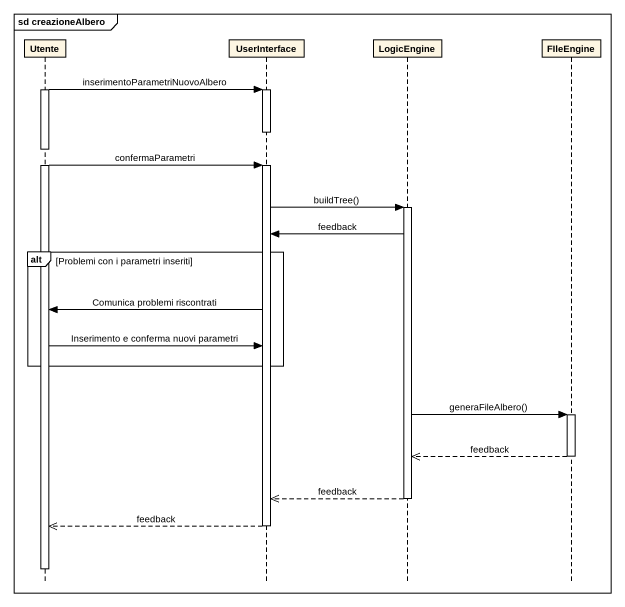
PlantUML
@startuml
mainframe sd creazioneAlbero
hide footbox
participant Utente
participant UserInterface
participant LogicEngine
participant FIleEngine

activate Utente
Utente -> UserInterface : inserimentoParametriNuovoAlbero
activate UserInterface
deactivate UserInterface
Utente -> UserInterface : confermaParametri
activate UserInterface
UserInterface -> LogicEngine : buildTree()
activate LogicEngine
LogicEngine -> UserInterface : feedback
alt Problemi con i parametri inseriti
  UserInterface -> Utente : Comunica problemi riscontrati
  Utente -> UserInterface : Inserimento e conferma nuovi parametri
end
LogicEngine -> FIleEngine : generaFileAlbero()
activate FIleEngine
FIleEngine -->> LogicEngine : feedback
deactivate FIleEngine
LogicEngine -->> UserInterface : feedback
deactivate LogicEngine
UserInterface -->> Utente : feedback
deactivate UserInterface
deactivate Utente
@enduml
